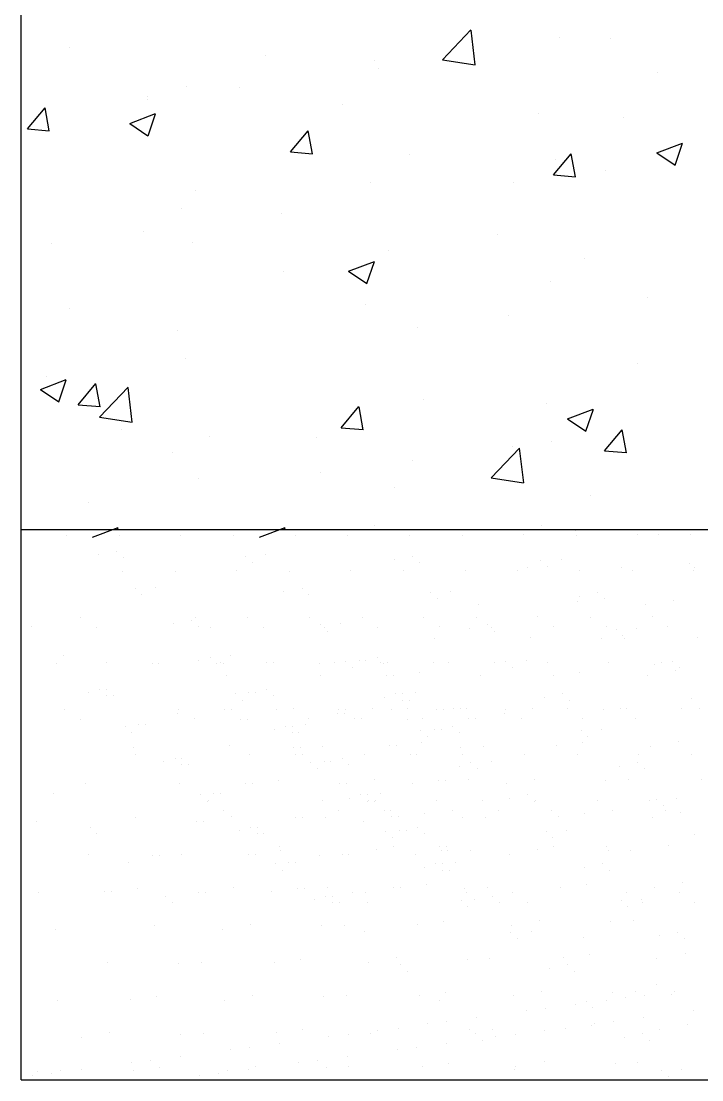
# Model space of a CAD drawing. Header units: metres. Extents: x -1744 to -758, y -4183 to -3914.
# Drawn here: x -1334.32 to -1330.78, y -4006.18 to -4000.68 of the extents above; entities that cross this region are included whole.
import ezdxf

# ---------------------------------------------------------------- set-up
doc = ezdxf.new("R2010")
doc.units = ezdxf.units.M
doc.layers.add('HATCH', color=8, linetype='Continuous', lineweight=25)
doc.layers.add('WALL', color=7, linetype='Continuous')
doc.layers.add('WIN', color=4, linetype='Continuous')

# ---------------------------------------------------------------- blocks, each defined once
blk = doc.blocks.new('com src')
at = {"layer": 'WALL'}
for p, q in [((4.36557e-11, -470.4192439934704), (0, -339.604417278897)), ((3.687458305183099, -392.0732860397547), (3.687458305183099, -392.0732860397547)), ((0.4682025179790799, -398.2569838424679), (1.810002780315699, -396.6578885593918)), ((2.136149788537295, -398.4096177318133), (1.814329677057685, -396.6649742075242)), ((0.468205221608514, -398.25698171556), (2.131826967961387, -398.4025297588669)), ((2.278145942967967, -406.9870030172169), (2.278145942967967, -406.9870030172169)), ((3.648537839428172, -411.8733919127844), (3.648537839428172, -411.8733919127844)), ((1.46630928957893, -418.0399778133723), (3.415131018977263, -417.2918952407781)), ((1.923840666437172, -417.0473269610665), (1.923840666437172, -417.0473269610665)), ((2.855095640654326, -418.9808646931778), (3.419445393039495, -417.298943599686)), ((4.330060326159582, -419.1927037655841), (5.671860588496201, -417.593608482508)), ((5.997991240015835, -419.3453406179323), (5.676171128186978, -417.6006970948073)), ((1.466312996126362, -418.0399789460934), (2.850786269540549, -418.9738179603591)), ((5.949947204688214, -420.1318705098238), (8.117813169388683, -417.8724883121904)), ((8.429640956004732, -420.5223159296438), (8.122137480197125, -417.8790267335716)), ((4.330063022105605, -419.1927016365808), (5.993684768807725, -419.3382496796548)), ((30.50999395387771, -418.8274731763885), (30.50999395387771, -418.8274731763885)), ((39.85735545204079, -419.1087116154303), (39.85735545204079, -419.1087116154303)), ((24.29352128285973, -420.9392802901347), (25.63532154519635, -419.3401850068258)), ((25.96145067458565, -421.091932819203), (25.63963056252396, -419.3472892953797)), ((41.46584931785764, -420.2690551148188), (43.41467104737239, -419.5209725422247)), ((42.85463354924286, -421.209973278681), (43.41898330162802, -419.5280521849563)), ((5.949947120636352, -420.1318682460114), (8.425318625188082, -420.5157750037033)), ((25.79875497952162, -420.8905375276008), (25.79875497952162, -420.8905375276008)), ((41.46585303662869, -420.2690562438147), (42.85032630957721, -421.2028952578475)), ((7.58785619844275, -421.0712891235016), (7.58785619844275, -421.0712891235016)), ((14.27820721258467, -421.6136893294751), (14.27820721258467, -421.6136893294751)), ((22.44570502477291, -421.6990575568997), (22.44570502477291, -421.6990575568997)), ((24.29352397973707, -420.9392781550778), (25.95714572585712, -421.0848261983846)), ((44.25698223967628, -422.6858568140232), (45.59878250201291, -421.0867615309471)), ((45.92491010892262, -422.8385250198116), (45.60308999755943, -421.0938814966866)), ((35.65440525581653, -424.7387516118833), (37.82227122016775, -422.4793694140316)), ((37.30355385156872, -422.3268259910183), (37.30355385156872, -422.3268259910183)), ((38.13409486251476, -425.1292155857591), (37.8265913870564, -422.4859263880571)), ((40.22988826643268, -422.0179188921973), (40.22988826643268, -422.0179188921973)), ((11.50830025460163, -422.8502714652566), (11.50830025460163, -422.8502714652566)), ((44.25698493701929, -422.6858546733783), (45.92060668348858, -422.8314027166852)), ((29.68866428443289, -423.4056973566548), (29.68866428443289, -423.4056973566548)), ((13.45637246653496, -424.809946312569), (13.45637246653496, -424.809946312569)), ((22.72097042204405, -424.3230116560371), (22.72097042204405, -424.3230116560371)), ((35.65440517316165, -424.7387493394561), (38.12977667748054, -425.122656096697)), ((28.31422129298153, -425.4377147466657), (28.31422129298153, -425.4377147466657)), ((43.1720701194281, -426.0654831796346), (43.1720701194281, -426.0654831796346)), ((5.143065508935251, -426.6371867402922), (5.143065508935251, -426.6371867402922)), ((1.45519e-11, -428.6698312121443), (169.7809453114314, -428.6698312121443)), ((5.40852286737936, -429.246045986656), (7.357344596777692, -428.4979634140618)), ((7.306351078805164, -428.6698312121443), (7.361650039572849, -428.5050247460604)), ((18.07998856379709, -429.246045986656), (20.02881029319542, -428.4979634140618)), ((19.97781677440798, -428.6698312121443), (20.03311573529209, -428.5050247460604)), ((25.88874301420583, -428.7063447912005), (25.88874301420583, -428.7063447912005)), ((26.84744520975801, -428.3741268925151), (26.84744520975801, -428.3741268925151)), ((38.56020871004147, -428.706344791215), (38.56020871004147, -428.706344791215)), ((39.51891090594291, -428.3741268925296), (39.51891090594291, -428.3741268925296)), ((42.04044857739063, -428.7564927167186), (42.04044857739063, -428.7564927167186)), ((3.459507943494827, -429.1298627310898), (3.459507943494827, -429.1298627310898)), ((7.463400702821673, -429.1456135418266), (7.463400702821673, -429.1456135418266)), ((12.12708087953797, -429.1141119201201), (12.12708087953797, -429.1141119201201)), ((16.13097363944689, -429.1298627310898), (16.13097363944689, -429.1298627310898)), ((20.79465381581394, -429.0983611093906), (20.79465381581394, -429.0983611093906)), ((24.79854657560645, -429.1141119200984), (24.79854657560645, -429.1141119200984)), ((29.46222675255558, -429.0826102988575), (29.46222675255558, -429.0826102988575)), ((33.46611951211526, -429.0983611093615), (33.46611951211526, -429.0983611093615)), ((38.12979968894797, -429.0668594874368), (38.12979968894797, -429.0668594874368)), ((42.13369244850765, -429.0826102988722), (42.13369244850765, -429.0826102988722)), ((46.79737262534034, -429.0511086767002), (46.79737262534034, -429.0511086767002)), ((48.32733844676113, -429.0481045022534), (48.32733844676113, -429.0481045022534)), ((50.8012653846672, -429.0668594874223), (50.8012653846672, -429.0668594874223)), ((7.241663647364475, -430.3373228018172), (7.241663647364475, -430.3373228018172)), ((5.871578056612633, -430.5834173096808), (5.871578056612633, -430.5834173096808)), ((7.754678578130551, -430.8074143764097), (7.754678578130551, -430.8074143764097)), ((17.00879338373488, -430.679082513554), (17.00879338373488, -430.679082513554)), ((17.52180831473379, -431.149174087448), (17.52180831473379, -431.149174087448)), ((18.5430437525647, -430.5834173096808), (18.5430437525647, -430.5834173096808)), ((28.3101734889351, -430.9251770209303), (28.3101734889351, -430.9251770209303)), ((29.68025907968695, -430.6790825135322), (29.68025907968695, -430.6790825135322)), ((30.19327401115152, -431.1491740874262), (30.19327401115152, -431.1491740874262)), ((39.44738881663942, -431.0208422243522), (39.44738881663942, -431.0208422243522)), ((40.9816391852364, -430.9251770209448), (40.9816391852364, -430.9251770209448)), ((50.74876892160682, -431.2669367324343), (50.74876892160682, -431.2669367324343)), ((7.684839656008989, -431.8216959070414), (7.684839656008989, -431.8216959070414)), ((11.68873241580149, -431.8374467182438), (11.68873241580149, -431.8374467182438)), ((16.35241259240138, -431.8059450965375), (16.35241259240138, -431.8059450965375)), ((20.35630535242672, -431.8216959070414), (20.35630535242672, -431.8216959070414)), ((25.01998552937584, -431.7901942853132), (25.01998552937584, -431.7901942853132)), ((29.02387828893552, -431.8059450965156), (29.02387828893552, -431.8059450965156)), ((33.68755846518616, -431.7744434748091), (33.68755846518616, -431.7744434748091)), ((37.6914512252115, -431.7901942853277), (37.6914512252115, -431.7901942853277)), ((38.45222800156625, -431.509831202442), (38.45222800156625, -431.509831202442)), ((39.96040374752193, -431.4909337991776), (39.96040374752193, -431.4909337991776)), ((42.35513140169496, -431.7586926638542), (42.35513140169496, -431.7586926638542)), ((45.572143947953, -431.5439796468636), (45.572143947953, -431.5439796468636)), ((46.35902416160388, -431.7744434748237), (46.35902416160388, -431.7744434748237)), ((51.02270433820375, -431.7429418526371), (51.02270433820375, -431.7429418526371)), ((51.12369369751831, -431.5098312024274), (51.12369369751831, -431.5098312024274)), ((0.787938916721032, -436.0348326805978), (0.787938916721032, -436.0348326805978)), ((3.209369391566724, -438.2536649105604), (3.209369391566724, -438.2536649105604)), ((2.705349527546786, -438.8194216885604), (2.705349527546786, -438.8194216885604)), ((3.294862147318781, -442.3056868477724), (3.294862147318781, -442.3056868477724)), ((2.464571338045061, -448.7085015196353), (2.464571338045061, -448.7085015196353)), ((1.147311811117106, -450.8086160426029), (1.147311811117106, -450.8086160426029)), ((1.3226408589544, -456.1715334351173), (1.3226408589544, -456.1715334351173)), ((2.603144278415129, -459.0178006377536), (2.603144278415129, -459.0178006377536)), ((2.778473325321101, -464.3807180302683), (2.778473325321101, -464.3807180302683)), ((35.01629512281215, -467.3993425075678), (35.01629512281215, -467.3993425075678)), ((47.68776081876421, -467.3993425075823), (47.68776081876421, -467.3993425075823)), ((15.86753836380376, -468.1315389797091), (15.86753836380376, -468.1315389797091)), ((17.31626679062901, -467.940810264321), (17.31626679062901, -467.940810264321)), ((19.57904261887597, -467.6429101747926), (19.57904261887597, -467.6429101747926)), ((28.53900405975583, -468.1315389796873), (28.53900405975583, -468.1315389796873)), ((29.98773248658108, -467.9408102642992), (29.98773248658108, -467.9408102642992)), ((32.25050831517729, -467.6429101747706), (32.25050831517729, -467.6429101747706)), ((9.824271211793528, -468.9271501936018), (9.824271211793528, -468.9271501936018)), ((12.0870470401278, -468.629250104539), (12.0870470401278, -468.629250104539)), ((22.49573690786201, -468.92715019358), (22.49573690786201, -468.92715019358)), ((24.75851273607986, -468.6292501045172), (24.75851273607986, -468.6292501045172)), ((39.67953133308038, -469.0502529512087), (39.67953133308038, -469.0502529512087)), ((46.79944727946713, -469.0844013963286), (46.79944727946713, -469.0844013963286)), ((1.219825995663995, -469.8024156948085), (1.219825995663995, -469.8024156948085)), ((2.332275632812525, -469.9134901235811), (2.332275632812525, -469.9134901235811)), ((2.9538023731875, -469.7436354237143), (2.9538023731875, -469.7436354237143)), ((4.595051461175898, -469.6155900345183), (4.595051461175898, -469.6155900345183)), ((8.375542784619027, -469.1178789094557), (8.375542784619027, -469.1178789094557)), ((8.505352122985641, -469.7094869795255), (8.505352122985641, -469.7094869795255)), ((10.47118275302637, -469.4727986818178), (10.47118275302637, -469.4727986818178)), ((15.00374132876459, -469.9134901235811), (15.00374132876459, -469.9134901235811)), ((15.62526806890673, -469.7436354237143), (15.62526806890673, -469.7436354237143)), ((17.26651715759362, -469.6155900345183), (17.26651715759362, -469.6155900345183)), ((17.75670887976594, -469.3798699651379), (17.75670887976594, -469.3798699651379)), ((21.04700848103675, -469.1178789094338), (21.04700848103675, -469.1178789094338)), ((23.14264844897843, -469.4727986817961), (23.14264844897843, -469.4727986817961)), ((24.87662482650194, -469.4140184097705), (24.87662482650194, -469.4140184097705)), ((30.42817457583442, -469.3798699651161), (30.42817457583442, -469.3798699651161)), ((32.39400520599156, -469.143181668107), (32.39400520599156, -469.143181668107)), ((37.43772559757053, -469.6181747375304), (37.43772559757053, -469.6181747375304)), ((37.54809052222118, -469.414018409785), (37.54809052222118, -469.414018409785)), ((45.06547090229287, -469.1431816681215), (45.06547090229287, -469.1431816681215)), ((48.57494092539127, -469.7138399411851), (48.57494092539127, -469.7138399411851)), ((50.10919129375543, -469.6181747375304), (50.10919129375543, -469.6181747375304)), ((4.36557e-11, -470.4192439934704), (169.7809453114605, -470.4192439934704)), ((0.8835472059872699, -470.1042188396677), (0.8835472059872699, -470.1042188396677)), ((13.55501290182292, -470.1042188396677), (13.55501290182292, -470.1042188396677)), ((49.08795585615735, -470.1839315153119), (49.08795585615735, -470.1839315153119))]:
    blk.add_line(p, q, dxfattribs=at)
at = {"layer": 'WIN', "linetype": 'Continuous'}
for p, q in [((31.96433877843083, -393.0192841377357), (34.13220474254922, -390.7599019396366)), ((34.4440536928887, -393.4097498694682), (34.13655021673186, -390.7664606729304)), ((40.87268908976693, -391.3124657825028), (40.87268908976693, -391.3124657825028)), ((44.68696783974883, -391.3900969254246), (44.68696783974883, -391.3900969254246)), ((18.54530713116401, -392.7010544738732), (18.54530713116401, -392.7010544738732)), ((26.81408861736418, -393.0942916956046), (26.81408861736418, -393.0942916956046)), ((31.96433869321481, -393.0192818669384), (34.43971019741731, -393.4031886250959)), ((33.40315595749416, -393.3288229068057), (33.40315595749416, -393.3288229068057)), ((27.10906292675645, -393.7042720096433), (27.10906292675645, -393.7042720096433)), ((48.26100478452281, -393.9565913402402), (48.26100478452281, -393.9565913402402)), ((12.52363389232778, -395.0540256337263), (12.52363389232778, -395.0540256337263)), ((16.56783894475666, -395.0920504748355), (16.56783894475666, -395.0920504748355)), ((9.555974573158892, -395.8119432295207), (9.555974573158892, -395.8119432295207)), ((9.600145082367815, -396.0093647744507), (9.600145082367815, -396.0093647744507)), ((24.41382339937263, -396.4397116624531), (24.41382339937263, -396.4397116624531)), ((8.238490769552298, -397.8569187682588), (10.18731249941629, -397.1088361954316)), ((9.627292863820912, -398.7978109864052), (10.19164261643891, -397.1158898924477)), ((39.2716722258192, -397.0674800963534), (39.2716722258192, -397.0674800963534)), ((45.67470395893906, -397.4035529908651), (45.67470395893906, -397.4035529908651)), ((8.238494481804082, -397.8569199070334), (9.622967754752608, -398.7907589206006)), ((20.43166347502847, -400.0035603665747), (21.77346373701585, -398.4044650837095)), ((22.09960922299069, -400.156209931687), (21.7777891116275, -398.4115664085621)), ((20.43166617889074, -400.0035582343116), (22.09528792524361, -400.1491062778296)), ((48.23803079818025, -400.0859960694723), (50.18685252781143, -399.3379134968636)), ((49.62683077252586, -401.0269195716755), (50.19118052456178, -399.3449984779363)), ((29.4429172174132, -400.1897691436824), (29.4429172174132, -400.1897691436824)), ((40.3951244316122, -401.750136890907), (41.73692469394882, -400.1510416078308)), ((40.53424454378546, -400.577881060999), (40.53424454378546, -400.577881060999)), ((42.06306865802615, -401.9028021332268), (41.74124854584807, -400.1581586094034)), ((48.23803452242282, -400.0859972045218), (49.62250779537135, -401.0198362185547)), ((44.3326625629852, -401.4504208699727), (44.3326625629852, -401.4504208699727)), ((26.47564407161553, -402.359706973868), (26.47564407161553, -402.359706973868)), ((37.36496870036353, -402.3677351693403), (37.36496870036353, -402.3677351693403)), ((40.39512713617296, -401.750134753056), (42.0587488824094, -401.8956827963628)), ((13.21113047600374, -402.9759852965362), (13.21113047600374, -402.9759852965362)), ((12.18518934657913, -404.3194409110583), (12.18518934657913, -404.3194409110583)), ((19.78706378748757, -404.6819102531299), (19.78706378748757, -404.6819102531299)), ((9.245839805371359, -406.0696887178347), (9.245839805371359, -406.0696887178347)), ((36.11211132236349, -406.3009596077972), (36.11211132236349, -406.3009596077972)), ((13.00789650205115, -406.8487852266989), (13.00789650205115, -406.8487852266989)), ((27.86574532873056, -407.476553660097), (27.86574532873056, -407.476553660097)), ((24.85217004375591, -409.0629869410548), (26.8009917736199, -408.3149043682279)), ((26.24096320664103, -410.003892132292), (26.80531295879337, -408.3219710385674)), ((42.72359415517712, -408.1043220937645), (42.72359415517712, -408.1043220937645)), ((19.88032458095404, -409.0871757594869), (19.88032458095404, -409.0871757594869)), ((24.85217375938373, -409.0629880749402), (26.23664703233226, -409.9968270894387)), ((40.19579999802227, -409.8432963378654), (40.19579999802227, -409.8432963378654)), ((47.55188740581798, -411.0402806484999), (47.55188740581798, -411.0402806484999)), ((26.13719952561951, -411.625122249803), (26.13719952561951, -411.625122249803)), ((37.01066342358536, -412.4280591131902), (37.01066342358536, -412.4280591131902)), ((11.84674480035028, -413.5848561879246), (11.84674480035028, -413.5848561879246)), ((30.04296956084727, -413.3453734125724), (30.04296956084727, -413.3453734125724)), ((12.46506464843696, -415.6595484963617), (12.46506464843696, -415.6595484963617)), ((46.74178069575282, -416.0412570240368), (46.74178069575282, -416.0412570240368)), ((8.641858684612089, -433.1219118100125), (8.641858684612089, -433.1219118100125)), ((9.154873615843824, -433.5920033843722), (9.154873615843824, -433.5920033843722)), ((10.1761090534419, -433.0262466059066), (10.1761090534419, -433.0262466059066)), ((19.9432387896959, -433.3680063171778), (19.9432387896959, -433.3680063171778)), ((21.31332438079699, -433.1219118099907), (21.31332438079699, -433.1219118099907)), ((21.82633931179589, -433.5920033843503), (21.82633931179589, -433.5920033843503)), ((31.08045411716739, -433.4636715212618), (31.08045411716739, -433.4636715212618)), ((32.61470448599721, -433.3680063171558), (32.61470448599721, -433.3680063171558)), ((42.38183422283328, -433.7097660289073), (42.38183422283328, -433.7097660289073)), ((43.7519198134687, -433.4636715212764), (43.7519198134687, -433.4636715212764)), ((31.5934690481663, -433.9337630953887), (31.5934690481663, -433.9337630953887)), ((34.69839724538906, -434.3902468508822), (34.69839724538906, -434.3902468508822)), ((42.21577762476226, -434.1194101094661), (42.21577762476226, -434.1194101094661)), ((44.26493474458404, -433.9337630954032), (44.26493474458404, -433.9337630954032)), ((47.36986294099188, -434.3902468508969), (47.36986294099188, -434.3902468508969)), ((49.50130375161825, -434.0264813923204), (49.50130375161825, -434.0264813923204)), ((4.533672011704767, -435.3517844756133), (4.533672011704767, -435.3517844756133)), ((13.20124494798074, -435.3360336651094), (13.20124494798074, -435.3360336651094)), ((17.20513770754041, -435.3517844756133), (17.20513770754041, -435.3517844756133)), ((21.86881788425671, -435.3202828538851), (21.86881788425671, -435.3202828538851)), ((25.87271064381639, -435.3360336650877), (25.87271064381639, -435.3360336650877)), ((30.5363908206491, -435.3045320438468), (30.5363908206491, -435.3045320438468)), ((34.54028358079086, -435.3202828538851), (34.54028358079086, -435.3202828538851)), ((39.20396375739075, -435.2887812328917), (39.20396375739075, -435.2887812328917)), ((43.20785651706683, -435.3045320438614), (43.20785651706683, -435.3045320438614)), ((47.87153669378312, -435.273030422155), (47.87153669378312, -435.273030422155)), ((5.707375265206793, -436.0995159142184), (5.707375265206793, -436.0995159142184)), ((11.57630409080593, -435.8108356138691), (11.57630409080593, -435.8108356138691)), ((12.94638968144136, -435.5647411067038), (12.94638968144136, -435.5647411067038)), ((13.45940461255668, -436.0348326805978), (13.45940461255668, -436.0348326805978)), ((14.37494820159918, -436.0837651027832), (14.37494820159918, -436.0837651027832)), ((18.37884096115885, -436.0995159142184), (18.37884096115885, -436.0995159142184)), ((22.7135194180446, -435.9065008179531), (22.7135194180446, -435.9065008179531)), ((23.04252113799157, -436.0680142924901), (23.04252113799157, -436.0680142924901)), ((24.247769786758, -435.8108356138473), (24.247769786758, -435.8108356138473)), ((27.04641389778408, -436.0837651027614), (27.04641389778408, -436.0837651027614)), ((31.71009407438396, -436.0522634812879), (31.71009407438396, -436.0522634812879)), ((34.01489952347765, -436.1525953255841), (34.01489952347765, -436.1525953255841)), ((35.38498511434591, -435.9065008179531), (35.38498511434591, -435.9065008179531)), ((35.71398683394364, -436.0680142924901), (35.71398683394364, -436.0680142924901)), ((40.37766701077635, -436.0365126710312), (40.37766701077635, -436.0365126710312)), ((44.38155977033603, -436.0522634813024), (44.38155977033603, -436.0522634813024)), ((46.68636521954614, -436.1525953255986), (46.68636521954614, -436.1525953255986)), ((49.04523994740157, -436.0207618593631), (49.04523994740157, -436.0207618593631)), ((23.22653434892709, -436.3765923925456), (23.22653434892709, -436.3765923925456)), ((31.34203092208191, -436.9656773125534), (31.34203092208191, -436.9656773125534)), ((35.89800004534482, -436.3765923925456), (35.89800004534482, -436.3765923925456)), ((38.62755704882147, -436.8727485954223), (38.62755704882147, -436.8727485954223)), ((44.01349661803396, -436.9656773125679), (44.01349661803396, -436.9656773125679)), ((45.15211485083272, -436.2482605294717), (45.15211485083272, -436.2482605294717)), ((45.66512978206445, -436.7183521033657), (45.66512978206445, -436.7183521033657)), ((45.74747299520821, -436.9068970398439), (45.74747299520821, -436.9068970398439)), ((51.29902274500636, -436.8727485954077), (51.29902274500636, -436.8727485954077)), ((14.3465847189218, -438.3493301144335), (14.3465847189218, -438.3493301144335)), ((15.88083508798445, -438.2536649105604), (15.88083508798445, -438.2536649105604)), ((27.01805041533953, -438.3493301144117), (27.01805041533953, -438.3493301144117)), ((6.44602979173942, -438.7755982792005), (6.44602979173942, -438.7755982792005)), ((9.932706978186618, -438.7913490899372), (9.932706978186618, -438.7913490899372)), ((10.44992255176476, -438.7913490899372), (10.44992255176476, -438.7913490899372)), ((13.4937147017481, -438.5954246215987), (13.4937147017481, -438.5954246215987)), ((14.85959965003712, -438.8194216885604), (14.85959965003712, -438.8194216885604)), ((15.11360272859747, -438.7598474684636), (15.11360272859747, -438.7598474684636)), ((15.37681522361526, -438.8194216885604), (15.37681522361526, -438.8194216885604)), ((18.600279914579, -438.7755982792005), (18.600279914579, -438.7755982792005)), ((19.11749548804073, -438.7755982792005), (19.11749548804073, -438.7755982792005)), ((22.60417267437151, -438.7913490899154), (22.60417267437151, -438.7913490899154)), ((23.78117566522269, -438.7440966570066), (23.78117566522269, -438.7440966570066)), ((24.63093002898677, -438.6910898263813), (24.63093002898677, -438.6910898263813)), ((25.1439449602185, -439.1611813998097), (25.1439449602185, -439.1611813998097)), ((25.64796482435486, -438.5954246215769), (25.64796482435486, -438.5954246215769)), ((26.16518039781658, -438.5954246215769), (26.16518039781658, -438.5954246215769)), ((27.2678528509714, -438.7598474684419), (27.2678528509714, -438.7598474684419)), ((27.53106534645485, -438.8194216885385), (27.53106534645485, -438.8194216885385)), ((27.78506842443312, -438.7598474684419), (27.78506842443312, -438.7598474684419)), ((31.27174561064749, -438.7755982791786), (31.27174561064749, -438.7755982791786)), ((32.44874860114942, -438.7283458469682), (32.44874860114942, -438.7283458469682)), ((35.93542578736378, -438.7440966570066), (35.93542578736378, -438.7440966570066)), ((36.78518015159352, -438.6910898263813), (36.78518015159352, -438.6910898263813)), ((37.29819508247601, -439.1611813998097), (37.29819508247601, -439.1611813998097)), ((38.31943052030693, -438.5954246215915), (38.31943052030693, -438.5954246215915)), ((39.93931854738911, -438.7598474684564), (39.93931854738911, -438.7598474684564)), ((44.60299872375617, -438.7283458469828), (44.60299872375617, -438.7283458469828)), ((48.08656025702657, -438.9371843335611), (48.08656025702657, -438.9371843335611)), ((48.60689148343226, -438.7440966570211), (48.60689148343226, -438.7440966570211)), ((49.45664584789483, -438.6910898263959), (49.45664584789483, -438.6910898263959)), ((49.67663279922271, -439.3893987853007), (49.67663279922271, -439.3893987853007)), ((49.96966077877733, -439.1611813998097), (49.96966077877733, -439.1611813998097)), ((15.59956022341794, -439.7190157989971), (15.59956022341794, -439.7190157989971)), ((22.71947617003752, -439.7531642438626), (22.71947617003752, -439.7531642438626)), ((27.75381034579186, -439.7190157989752), (27.75381034579186, -439.7190157989752)), ((28.27102591937001, -439.7190157989752), (28.27102591937001, -439.7190157989752)), ((30.23685654941073, -439.4823275019661), (30.23685654941073, -439.4823275019661)), ((34.87372629241145, -439.7531642438626), (34.87372629241145, -439.7531642438626)), ((40.42527604220959, -439.7190157989898), (40.42527604220959, -439.7190157989898)), ((42.39110667201749, -439.4823275019806), (42.39110667201749, -439.4823275019806)), ((47.54519198882917, -439.7531642438771), (47.54519198882917, -439.7531642438771)), ((5.979650019566178, -440.7921594108921), (5.979650019566178, -440.7921594108921)), ((6.496865593493567, -440.7921594108921), (6.496865593493567, -440.7921594108921)), ((18.6511157159839, -440.7921594108921), (18.6511157159839, -440.7921594108921)), ((5.126780002508894, -441.0382539182901), (5.126780002508894, -441.0382539182901)), ((6.492664950797916, -441.2622509852517), (6.492664950797916, -441.2622509852517)), ((7.009880524608888, -441.2622509852517), (7.009880524608888, -441.2622509852517)), ((16.26399532974756, -441.1339191221631), (16.26399532974756, -441.1339191221631)), ((16.77701026097929, -441.6040106965229), (16.77701026097929, -441.6040106965229)), ((17.28103012523206, -441.0382539182901), (17.28103012523206, -441.0382539182901)), ((17.79824569846096, -441.0382539182901), (17.79824569846096, -441.0382539182901)), ((19.16413064674998, -441.2622509852517), (19.16413064674998, -441.2622509852517)), ((27.56537543529703, -441.3800136297722), (27.56537543529703, -441.3800136297722)), ((28.41824545235431, -441.1339191221413), (28.41824545235431, -441.1339191221413)), ((28.93126038346963, -441.604010696501), (28.93126038346963, -441.604010696501)), ((28.93546102593246, -441.1339191221413), (28.93546102593246, -441.1339191221413)), ((29.44847595669853, -441.604010696501), (29.44847595669853, -441.604010696501)), ((29.9524958209513, -441.0382539182683), (29.9524958209513, -441.0382539182683)), ((39.7196255580202, -441.3800136297868), (39.7196255580202, -441.3800136297868)), ((41.08971114865562, -441.1339191221558), (41.08971114865562, -441.1339191221558)), ((41.60272607953811, -441.6040106965157), (41.60272607953811, -441.6040106965157)), ((50.85684088514245, -441.4756788334125), (50.85684088514245, -441.4756788334125)), ((11.84572946700791, -442.5994314469862), (11.84572946700791, -442.5994314469862)), ((11.96243508382758, -442.2899360370356), (11.96243508382758, -442.2899360370356)), ((15.4491122696927, -442.3056868477724), (15.4491122696927, -442.3056868477724)), ((15.96632784373651, -442.3056868477724), (15.96632784373651, -442.3056868477724)), ((19.36310984673037, -442.3285947050898), (19.36310984673037, -442.3285947050898)), ((20.63000801975432, -442.2741852265317), (20.63000801975432, -442.2741852265317)), ((23.99997958961467, -442.5994314469643), (23.99997958961467, -442.5994314469643)), ((24.1166852060851, -442.2899360370138), (24.1166852060851, -442.2899360370138)), ((24.51719516319281, -442.5994314469643), (24.51719516319281, -442.5994314469643)), ((24.6339007801289, -442.2899360370138), (24.6339007801289, -442.2899360370138)), ((26.64863597381919, -442.235665988388), (26.64863597381919, -442.235665988388)), ((28.12057796599402, -442.3056868477506), (28.12057796599402, -442.3056868477506)), ((29.29758095672878, -442.2584344153074), (29.29758095672878, -442.2584344153074)), ((31.51735996898788, -442.3285947050682), (31.51735996898788, -442.3285947050682)), ((32.03457554279885, -442.3285947050682), (32.03457554279885, -442.3285947050682)), ((32.78425814236107, -442.2741852265098), (32.78425814236107, -442.2741852265098)), ((33.30147371663769, -442.2741852265098), (33.30147371663769, -442.2741852265098)), ((33.76855192020594, -442.2698144325768), (33.76855192020594, -442.2698144325768)), ((36.67144528579957, -442.5994314469643), (36.67144528579957, -442.5994314469643)), ((36.78815090250282, -442.2899360370138), (36.78815090250282, -442.2899360370138)), ((38.80288609607669, -442.2356659884026), (38.80288609607669, -442.2356659884026)), ((41.45183107898628, -442.258434415322), (41.45183107898628, -442.258434415322)), ((44.18882566528918, -442.3285947050827), (44.18882566528918, -442.3285947050827)), ((45.4557238388952, -442.2741852265244), (45.4557238388952, -442.2741852265244)), ((45.92280204257986, -442.2698144325913), (45.92280204257986, -442.2698144325913)), ((50.11940401584435, -442.2426836043379), (50.11940401584435, -442.2426836043379)), ((51.47435179237799, -442.235665988388), (51.47435179237799, -442.235665988388)), ((4.468565400937222, -443.0534182863775), (4.468565400937222, -443.0534182863775)), ((13.13613833732961, -443.0376674749423), (13.13613833732961, -443.0376674749423)), ((16.62281552377681, -443.0534182863775), (16.62281552377681, -443.0534182863775)), ((17.1400310970057, -443.0534182863775), (17.1400310970057, -443.0534182863775)), ((21.803711273722, -443.0219166641837), (21.803711273722, -443.0219166641837)), ((25.29038845970354, -443.0376674749203), (25.29038845970354, -443.0376674749203)), ((25.80760403351452, -443.0376674749203), (25.80760403351452, -443.0376674749203)), ((29.29428121972888, -443.0534182863557), (29.29428121972888, -443.0534182863557)), ((30.47128421023081, -443.006165853214), (30.47128421023081, -443.006165853214)), ((33.95796139644517, -443.0219166641837), (33.95796139644517, -443.0219166641837)), ((34.47517697013974, -443.0219166641837), (34.47517697013974, -443.0219166641837)), ((37.96185415600485, -443.037667474935), (37.96185415600485, -443.037667474935)), ((42.62553433283756, -443.0061658532285), (42.62553433283756, -443.0061658532285)), ((46.62942709239722, -443.0219166641982), (46.62942709239722, -443.0219166641982)), ((7.897060630974011, -443.5767484193202), (7.897060630974011, -443.5767484193202)), ((8.410075562089332, -444.046839993447), (8.410075562089332, -444.046839993447)), ((8.914095425992853, -443.4810832147486), (8.914095425992853, -443.4810832147486)), ((9.431310999454581, -443.4810832147486), (9.431310999454581, -443.4810832147486)), ((19.1984407359414, -443.8228429267183), (19.1984407359414, -443.8228429267183)), ((20.05131075346435, -443.5767484193202), (20.05131075346435, -443.5767484193202)), ((20.56432568434684, -444.046839993447), (20.56432568434684, -444.046839993447)), ((20.56852632657683, -443.5767484193202), (20.56852632657683, -443.5767484193202)), ((21.0815412580414, -444.0468399934252), (21.0815412580414, -444.0468399934252)), ((21.58556112241058, -443.4810832147268), (21.58556112241058, -443.4810832147268)), ((30.3356560634129, -443.9185081310351), (30.3356560634129, -443.9185081310351)), ((31.35269085878099, -443.8228429266964), (31.35269085878099, -443.8228429266964)), ((31.86990643235913, -443.8228429266964), (31.86990643235913, -443.8228429266964)), ((32.72277644941642, -443.5767484192983), (32.72277644941642, -443.5767484192983)), ((33.23579138064815, -444.0468399934252), (33.23579138064815, -444.0468399934252)), ((42.48990618613607, -443.9185081310496), (42.48990618613607, -443.9185081310496)), ((44.02415655473305, -443.822842926711), (44.02415655473305, -443.822842926711)), ((30.41218559678237, -444.8452448944808), (30.41218559678237, -444.8452448944808)), ((30.84867099441181, -444.3885997046963), (30.84867099441181, -444.3885997046963)), ((42.56643571938911, -444.8452448944954), (42.56643571938911, -444.8452448944954)), ((43.00292111701857, -444.3885997047108), (43.00292111701857, -444.3885997047108)), ((49.85196184612868, -444.752316177568), (49.85196184612868, -444.752316177568)), ((8.489363143467926, -445.1748619079589), (8.489363143467926, -445.1748619079589)), ((8.69389711380063, -445.7452514618635), (8.69389711380063, -445.7452514618635)), ((15.77488927078957, -445.0819331919774), (15.77488927078957, -445.0819331919774)), ((17.36147005030943, -445.7295006515924), (17.36147005030943, -445.7295006515924)), ((20.64361326642393, -445.1748619079589), (20.64361326642393, -445.1748619079589)), ((20.84814723640739, -445.7452514618706), (20.84814723640739, -445.7452514618706)), ((21.16082883953641, -445.1748619079372), (21.16082883953641, -445.1748619079372)), ((21.3653628097527, -445.7452514618416), (21.3653628097527, -445.7452514618416)), ((22.89480521705991, -445.1160816356787), (22.89480521705991, -445.1160816356787)), ((26.02904298658541, -445.7137498406009), (26.02904298658541, -445.7137498406009)), ((27.9291393931635, -445.0819331919555), (27.9291393931635, -445.0819331919555)), ((28.44635496709088, -445.0819331919555), (28.44635496709088, -445.0819331919555)), ((29.51572017303261, -445.7295006515705), (29.51572017303261, -445.7295006515705)), ((30.03293574614509, -445.7295006515705), (30.03293574614509, -445.7295006515705)), ((33.31507896225958, -445.1748619079372), (33.31507896225958, -445.1748619079372)), ((33.51961293247587, -445.7452514618416), (33.51961293247587, -445.7452514618416)), ((35.04905533955025, -445.1160816356787), (35.04905533955025, -445.1160816356787)), ((38.183293109425, -445.7137498406154), (38.183293109425, -445.7137498406154)), ((40.60060508934839, -445.0819331919702), (40.60060508934839, -445.0819331919702)), ((42.18718586898467, -445.7295006515852), (42.18718586898467, -445.7295006515852)), ((46.85086604535172, -445.6979990296459), (46.85086604535172, -445.6979990296459)), ((47.72052103596798, -445.1160816356932), (47.72052103596798, -445.1160816356932)), ((50.85475880537707, -445.7137498406009), (50.85475880537707, -445.7137498406009)), ((10.83150603670219, -446.2656722229439), (10.83150603670219, -446.2656722229439)), ((11.68437605422514, -446.0195777157787), (11.68437605422514, -446.0195777157787)), ((12.19739098522405, -446.4896692894399), (12.19739098522405, -446.4896692894399)), ((12.20159162757045, -446.0195777157787), (12.20159162757045, -446.0195777157787)), ((12.71460655880219, -446.4896692894399), (12.71460655880219, -446.4896692894399)), ((21.96872136440652, -446.3613374267952), (21.96872136440652, -446.3613374267952)), ((22.98575615954178, -446.2656722229221), (22.98575615954178, -446.2656722229221)), ((23.50297173311992, -446.2656722229221), (23.50297173311992, -446.2656722229221)), ((24.35584175017721, -446.0195777157569), (24.35584175017721, -446.0195777157569)), ((24.86885668164177, -446.489669289418), (24.86885668164177, -446.489669289418)), ((33.27010146972316, -446.6074319337276), (33.27010146972316, -446.6074319337276)), ((34.12297148701327, -446.3613374267952), (34.12297148701327, -446.3613374267952)), ((35.65722185537743, -446.2656722229221), (35.65722185537743, -446.2656722229221)), ((45.42435159209708, -446.6074319337422), (45.42435159209708, -446.6074319337422)), ((46.79443718319816, -446.3613374268097), (46.79443718319816, -446.3613374268097)), ((22.4817362951726, -446.8314290013877), (22.4817362951726, -446.8314290013877)), ((34.6359864181286, -446.8314290013877), (34.6359864181286, -446.8314290013877)), ((47.30745211396425, -446.8314290014022), (47.30745211396425, -446.8314290014022)), ((4.901142567992792, -447.9282003943808), (4.901142567992792, -447.9282003943808)), ((12.02105851437955, -447.9623488395009), (12.02105851437955, -447.9623488395009)), ((17.05539269036671, -447.9282003943808), (17.05539269036671, -447.9282003943808)), ((17.57260826394485, -447.9282003943808), (17.57260826394485, -447.9282003943808)), ((19.53843889375275, -447.6915120971389), (19.53843889375275, -447.6915120971389)), ((24.17530863675347, -447.9623488394791), (24.17530863675347, -447.9623488394791)), ((24.69252421033161, -447.9623488394791), (24.69252421033161, -447.9623488394791)), ((26.82396502095798, -447.5985833813683), (26.82396502095798, -447.5985833813683)), ((29.72685838655161, -447.9282003943589), (29.72685838655161, -447.9282003943589)), ((31.69268901659234, -447.691512097117), (31.69268901659234, -447.691512097117)), ((32.20990459017048, -447.691512097117), (32.20990459017048, -447.691512097117)), ((33.94388096757757, -447.6327318262556), (33.94388096757757, -447.6327318262556)), ((36.8467743331712, -447.9623488394791), (36.8467743331712, -447.9623488394791)), ((38.97821514344832, -447.5985833813829), (38.97821514344832, -447.5985833813829)), ((44.3641547125444, -447.6915120971316), (44.3641547125444, -447.6915120971316)), ((46.09813108971866, -447.6327318262701), (46.09813108971866, -447.6327318262701)), ((51.64968083974964, -447.5985833813683), (51.64968083974964, -447.5985833813683)), ((13.60178666516731, -448.8041667237412), (13.60178666516731, -448.8041667237412)), ((14.61882146018615, -448.7085015196353), (14.61882146018615, -448.7085015196353)), ((15.13603703376429, -448.7085015196353), (15.13603703376429, -448.7085015196353)), ((25.75603678754124, -448.8041667237194), (25.75603678754124, -448.8041667237194)), ((26.27325236111938, -448.8041667237194), (26.27325236111938, -448.8041667237194)), ((27.29028715613822, -448.7085015196135), (27.29028715613822, -448.7085015196135)), ((38.42750248360971, -448.8041667237339), (38.42750248360971, -448.8041667237339)), ((14.11480159663188, -449.2742582981009), (14.11480159663188, -449.2742582981009)), ((14.21030240577238, -449.2595892206299), (14.21030240577238, -449.2595892206299)), ((22.87787534204836, -449.2438384096385), (22.87787534204836, -449.2438384096385)), ((24.90316677036754, -449.0502612308846), (24.90316677036754, -449.0502612308846)), ((26.26905171877297, -449.274258298079), (26.26905171877297, -449.274258298079)), ((26.36455252802989, -449.2595892206082), (26.36455252802989, -449.2595892206082)), ((26.78626729235111, -449.274258298079), (26.78626729235111, -449.274258298079)), ((26.88176810172445, -449.2595892206082), (26.88176810172445, -449.2595892206082)), ((31.54544827844075, -449.2280875991346), (31.54544827844075, -449.2280875991346)), ((35.03212546442229, -449.2438384096385), (35.03212546442229, -449.2438384096385)), ((37.05741689297429, -449.0502612308846), (37.05741689297429, -449.0502612308846)), ((38.94051741472504, -449.2742582980936), (38.94051741472504, -449.2742582980936)), ((39.03601822456403, -449.2595892206227), (39.03601822456403, -449.2595892206227)), ((43.6996984011639, -449.2280875991491), (43.6996984011639, -449.2280875991491)), ((47.70359116084001, -449.2438384096531), (47.70359116084001, -449.2438384096531)), ((48.19463222032936, -449.1459264343067), (48.19463222032936, -449.1459264343067)), ((48.7076471515611, -449.6160180084334), (48.7076471515611, -449.6160180084334)), ((49.728882589392, -449.0502612308846), (49.728882589392, -449.0502612308846)), ((8.664692190955975, -450.5377793004736), (8.664692190955975, -450.5377793004736)), ((15.38400565939082, -450.0073206580709), (15.38400565939082, -450.0073206580709)), ((15.9502183181612, -450.4448505840264), (15.9502183181612, -450.4448505840264)), ((20.81894231344632, -450.5377793004809), (20.81894231344632, -450.5377793004809)), ((21.33615788725728, -450.5377793004518), (21.33615788725728, -450.5377793004518)), ((23.07013426454796, -450.4789990281933), (23.07013426454796, -450.4789990281933)), ((24.0515785956668, -449.991569847778), (24.0515785956668, -449.991569847778)), ((27.53825578176475, -450.0073206580491), (27.53825578176475, -450.0073206580491)), ((28.05547135534289, -450.0073206580491), (28.05547135534289, -450.0073206580491)), ((28.10446844065154, -450.4448505840046), (28.10446844065154, -450.4448505840046)), ((28.6216840143461, -450.4448505840046), (28.6216840143461, -450.4448505840046)), ((30.58751464438683, -450.2081622869954), (30.58751464438683, -450.2081622869954)), ((32.71915153205919, -449.9758190363427), (32.71915153205919, -449.9758190363427)), ((33.49040800974762, -450.5377793004518), (33.49040800974762, -450.5377793004518)), ((35.22438438738754, -450.4789990281933), (35.22438438738754, -450.4789990281933)), ((36.20582871815714, -449.991569847778), (36.20582871815714, -449.991569847778)), ((40.20972147794964, -450.0073206580636), (40.20972147794964, -450.0073206580636)), ((40.77593413660361, -450.4448505840191), (40.77593413660361, -450.4448505840191)), ((42.74176476664433, -450.2081622870099), (42.74176476664433, -450.2081622870099)), ((44.87340165466593, -449.9758190363572), (44.87340165466593, -449.9758190363572)), ((47.89585008310679, -450.4789990282079), (47.89585008310679, -450.4789990282079)), ((48.87729441445845, -449.9915698477925), (48.87729441445845, -449.9915698477925)), ((50.02729089350032, -450.1152335710138), (50.02729089350032, -450.1152335710138)), ((5.2348519659281, -451.246996019734), (5.2348519659281, -451.246996019734)), ((13.30156193395669, -450.8086160426029), (13.30156193395669, -450.8086160426029)), ((13.81877750741842, -450.8086160426029), (13.81877750741842, -450.8086160426029)), ((17.38910208841844, -451.246996019734), (17.38910208841844, -451.246996019734)), ((17.90631766176375, -451.246996019734), (17.90631766176375, -451.246996019734)), ((25.97302763002517, -450.808616042581), (25.97302763002517, -450.808616042581)), ((30.06056778471975, -451.2469960197122), (30.06056778471975, -451.2469960197122)), ((5.747866897043423, -451.7170875940937), (5.747866897043423, -451.7170875940937)), ((16.53623207112832, -451.4930905278306), (16.53623207112832, -451.4930905278306)), ((17.90211701941735, -451.7170875940937), (17.90211701941735, -451.7170875940937)), ((18.4193325931119, -451.7170875940937), (18.4193325931119, -451.7170875940937)), ((27.67344739859982, -451.5887557316818), (27.67344739859982, -451.5887557316818)), ((28.18646232971514, -452.0588473055759), (28.18646232971514, -452.0588473055759)), ((28.69048219396791, -451.4930905278088), (28.69048219396791, -451.4930905278088)), ((29.20769776731322, -451.4930905278088), (29.20769776731322, -451.4930905278088)), ((30.57358271583507, -451.7170875940719), (30.57358271583507, -451.7170875940719)), ((39.82769752155582, -451.5887557316964), (39.82769752155582, -451.5887557316964)), ((40.34071245208906, -452.0588473055903), (40.34071245208906, -452.0588473055903)), ((41.36194789003639, -451.4930905278233), (41.36194789003639, -451.4930905278233)), ((51.12907762675604, -451.8348502390799), (51.12907762675604, -451.8348502390799)), ((19.6093373720214, -452.6991538340225), (19.6093373720214, -452.6991538340225)), ((26.99929406809679, -452.961500773883), (26.99929406809679, -452.961500773883)), ((28.27691030841379, -452.6834030237296), (28.27691030841379, -452.6834030237296)), ((31.76358749439533, -452.6991538340007), (31.76358749439533, -452.6991538340007)), ((32.2808030682063, -452.6991538340007), (32.2808030682063, -452.6991538340007)), ((34.11921001471637, -452.9956492180717), (34.11921001471637, -452.9956492180717)), ((39.15354419081996, -452.9615007738975), (39.15354419081996, -452.9615007738975)), ((40.43116043102054, -452.6834030237441), (40.43116043102054, -452.6834030237441)), ((44.43505319081304, -452.6991538340154), (44.43505319081304, -452.6991538340154)), ((46.27346013732313, -452.9956492180863), (46.27346013732313, -452.9956492180863)), ((49.09873336752936, -452.6676522125417), (49.09873336752936, -452.6676522125417)), ((5.076471615015179, -453.2911177871283), (5.076471615015179, -453.2911177871283)), ((9.945195610765946, -453.3840465035755), (9.945195610765946, -453.3840465035755)), ((10.46241118387843, -453.3840465035755), (10.46241118387843, -453.3840465035755)), ((12.19638756163476, -453.3252662320156), (12.19638756163476, -453.3252662320156)), ((17.23072173750552, -453.2911177871283), (17.23072173750552, -453.2911177871283)), ((17.7479373114329, -453.2911177871283), (17.7479373114329, -453.2911177871283)), ((19.71376794112439, -453.0544294896535), (19.71376794112439, -453.0544294896535)), ((22.61666130671802, -453.3840465035536), (22.61666130671802, -453.3840465035536)), ((24.35063768424152, -453.3252662319937), (24.35063768424152, -453.3252662319937)), ((24.86785325781966, -453.3252662319937), (24.86785325781966, -453.3252662319937)), ((29.90218743392325, -453.2911177871064), (29.90218743392325, -453.2911177871064)), ((31.86801806396398, -453.0544294896317), (31.86801806396398, -453.0544294896317)), ((32.3852336374257, -453.0544294896317), (32.3852336374257, -453.0544294896317)), ((37.02210338031, -453.3252662319937), (37.02210338031, -453.3252662319937)), ((44.53948376003245, -453.0544294896462), (44.53948376003245, -453.0544294896462)), ((8.169297372354777, -453.935919824522), (8.169297372354777, -453.935919824522)), ((19.30651269959344, -454.0315850279293), (19.30651269959344, -454.0315850279293)), ((19.81952763082517, -454.5016766018234), (19.81952763082517, -454.5016766018234)), ((20.3235474947287, -453.935919824522), (20.3235474947287, -453.935919824522)), ((20.84076306819043, -453.9359198245292), (20.84076306819043, -453.9359198245292)), ((30.6078928050265, -454.2776795353057), (30.6078928050265, -454.2776795353057)), ((31.46076282173453, -454.0315850279076), (31.46076282173453, -454.0315850279076)), ((31.9737777531991, -454.5016766018015), (31.9737777531991, -454.5016766018015)), ((31.97797839577834, -454.0315850279076), (31.97797839577834, -454.0315850279076)), ((32.49099332677725, -454.5016766018015), (32.49099332677725, -454.5016766018015)), ((32.99501319079718, -453.9359198245001), (32.99501319079718, -453.9359198245001)), ((42.76214292751683, -454.2776795353201), (42.76214292751683, -454.2776795353201)), ((44.13222851803584, -454.031585027922), (44.13222851803584, -454.031585027922)), ((44.64524344938399, -454.5016766018161), (44.64524344938399, -454.5016766018161)), ((6.356975034592322, -456.1373849899974), (6.356975034592322, -456.1373849899974)), ((6.874190608170466, -456.1373849899974), (6.874190608170466, -456.1373849899974)), ((8.840021238444024, -455.9006966927553), (8.840021238444024, -455.9006966927553)), ((13.47689098156115, -456.1715334351173), (13.47689098156115, -456.1715334351173)), ((13.99410655467363, -456.1715334351173), (13.99410655467363, -456.1715334351173)), ((16.12554736564925, -455.8077679765411), (16.12554736564925, -455.8077679765411)), ((19.02844073101005, -456.1373849899974), (19.02844073101005, -456.1373849899974)), ((20.99427136093436, -455.9006966927626), (20.99427136093436, -455.9006966927626)), ((21.51148693474532, -455.9006966927336), (21.51148693474532, -455.9006966927336)), ((23.24546331203601, -455.8419164211736), (23.24546331203601, -455.8419164211736)), ((25.12574266387674, -456.2134915927672), (25.12574266387674, -456.2134915927672)), ((26.14835667751322, -456.1715334350956), (26.14835667751322, -456.1715334350956)), ((28.27979748802318, -455.8077679765192), (28.27979748802318, -455.8077679765192)), ((28.79701306160132, -455.8077679765192), (28.79701306160132, -455.8077679765192)), ((30.76284369164205, -455.571079679743), (30.76284369164205, -455.571079679743)), ((33.66573705700285, -455.9006966927336), (33.66573705700285, -455.9006966927336)), ((33.79331560038554, -456.1977407817976), (33.79331560038554, -456.1977407817976)), ((35.39971343452635, -455.8419164211736), (35.39971343452635, -455.8419164211736)), ((37.27999278671632, -456.2134915927672), (37.27999278671632, -456.2134915927672)), ((40.95126318420807, -455.8077679765338), (40.95126318420807, -455.8077679765338)), ((42.91709381424879, -455.5710796797575), (42.91709381424879, -455.5710796797575)), ((45.9475657231087, -456.1977407818122), (45.9475657231087, -456.1977407818122)), ((48.07117913082766, -455.8419164211882), (48.07117913082766, -455.8419164211882)), ((49.95145848301763, -456.2134915927672), (49.95145848301763, -456.2134915927672)), ((50.20261994098837, -455.4781509635286), (50.20261994098837, -455.4781509635286)), ((10.93957800035423, -456.4744143250863), (10.93957800035423, -456.4744143250863)), ((11.45259293158597, -456.9445058992132), (11.45259293158597, -456.9445058992132)), ((22.24095810567087, -456.720508831997), (22.24095810567087, -456.720508831997)), ((23.09382812319382, -456.4744143250646), (23.09382812319382, -456.4744143250646)), ((23.60684305395989, -456.9445058991914), (23.60684305395989, -456.9445058991914)), ((23.61104369607347, -456.4744143250646), (23.61104369607347, -456.4744143250646)), ((24.12405862753804, -456.9445058991914), (24.12405862753804, -456.9445058991914)), ((26.29944591784442, -456.961223030441), (26.29944591784442, -456.961223030441)), ((33.37817343302595, -456.8161740354043), (33.37817343302595, -456.8161740354043)), ((34.39520822851046, -456.720508831997), (34.39520822851046, -456.720508831997)), ((35.76529381879664, -456.4744143250646), (35.76529381879664, -456.4744143250646)), ((36.27830874967913, -456.9445058991914), (36.27830874967913, -456.9445058991914)), ((38.45369604033476, -456.9612230304556), (38.45369604033476, -456.9612230304556)), ((45.53242355586553, -456.8161740354188), (45.53242355586553, -456.8161740354188)), ((47.06667392457894, -456.7205088320115), (47.06667392457894, -456.7205088320115)), ((47.12126897661073, -456.9454722197187), (47.12126897661073, -456.9454722197187)), ((51.12516173675249, -456.961223030441), (51.12516173675249, -456.961223030441)), ((33.89118836390844, -457.2862656102297), (33.89118836390844, -457.2862656102297)), ((46.04543848663161, -457.2862656102443), (46.04543848663161, -457.2862656102443)), ((17.40605078534281, -458.6540351796428), (17.40605078534281, -458.6540351796428)), ((30.07751648117846, -458.6540351796211), (30.07751648117846, -458.6540351796211)), ((32.04334711098636, -458.417346882612), (32.04334711098636, -458.417346882612)), ((39.3288732381916, -458.3244181661793), (39.3288732381916, -458.3244181661793)), ((44.71481280740408, -458.4173468826265), (44.71481280740408, -458.4173468826265)), ((46.44878918469475, -458.3585666106009), (46.44878918469475, -458.3585666106009)), ((10.12052465802117, -458.7469638965558), (10.12052465802117, -458.7469638965558)), ((15.27460997436719, -459.0178006377536), (15.27460997436719, -459.0178006377536)), ((22.79199035397323, -458.7469638965339), (22.79199035397323, -458.7469638965339)), ((24.52596673172957, -458.6881836245083), (24.52596673172957, -458.6881836245083)), ((26.02827352927125, -459.163338129154), (26.02827352927125, -459.163338129154)), ((37.16548885616067, -459.2590033325613), (37.16548885616067, -459.2590033325613)), ((37.19743242756522, -458.6881836245083), (37.19743242756522, -458.6881836245083)), ((38.69973922533973, -459.1633381291685), (38.69973922533973, -459.1633381291685)), ((49.83695455257839, -459.2590033325613), (49.83695455257839, -459.2590033325613)), ((37.67850378750882, -459.7290949067028), (37.67850378750882, -459.7290949067028)), ((42.67902775296533, -459.6530562068728), (42.67902775296533, -459.6530562068728)), ((48.46686896159373, -459.5050978404397), (48.46686896159373, -459.5050978404397)), ((50.34996948392654, -459.7290949066881), (50.34996948392654, -459.7290949066881)), ((43.09242286162043, -460.9339970722722), (43.09242286162043, -460.9339970722722)), ((50.37794898847642, -460.8410683555775), (50.37794898847642, -460.8410683555775)), ((6.532304082080373, -461.500302382512), (6.532304082080373, -461.500302382512)), ((11.91824365117645, -461.5932310996576), (11.91824365117645, -461.5932310996576)), ((13.65222002881637, -461.534450827632), (13.65222002881637, -461.534450827632)), ((19.20376977803243, -461.500302382512), (19.20376977803243, -461.500302382512)), ((21.16960040818958, -461.2636140861796), (21.16960040818958, -461.2636140861796)), ((26.32368572453561, -461.5344508276102), (26.32368572453561, -461.5344508276102)), ((28.45512653539481, -461.1706853694995), (28.45512653539481, -461.1706853694995)), ((28.79855415738712, -461.7018326290199), (28.79855415738712, -461.7018326290199)), ((33.84106610437448, -461.2636140861796), (33.84106610437448, -461.2636140861796)), ((35.57504248178157, -461.204833814154), (35.57504248178157, -461.204833814154)), ((41.12659223157971, -461.1706853695142), (41.12659223157971, -461.1706853695142)), ((41.47001985298993, -461.7018326290344), (41.47001985298993, -461.7018326290344)), ((48.24650817796646, -461.2048338141685), (48.24650817796646, -461.2048338141685)), ((29.31156908815319, -462.1719242029139), (29.31156908815319, -462.1719242029139)), ((40.09993426247092, -461.9479271366653), (40.09993426247092, -461.9479271366653)), ((41.98303478457091, -462.1719242029285), (41.98303478457091, -462.1719242029285)), ((48.19543304470426, -463.1673939649409), (48.19543304470426, -463.1673939649409)), ((10.29585370562563, -464.1098812895361), (10.29585370562563, -464.1098812895361)), ((17.5813798323652, -464.0169525721575), (17.5813798323652, -464.0169525721575)), ((22.96731940146128, -464.1098812895143), (22.96731940146128, -464.1098812895143)), ((24.70129577875196, -464.0511010167901), (24.70129577875196, -464.0511010167901)), ((30.25284552866651, -464.0169525721358), (30.25284552866651, -464.0169525721358)), ((32.21867615859082, -463.7802642751267), (32.21867615859082, -463.7802642751267)), ((37.37276147470402, -464.0511010167901), (37.37276147470402, -464.0511010167901)), ((39.50420228579606, -463.6873355593925), (39.50420228579606, -463.6873355593925)), ((44.8901418546593, -463.7802642751412), (44.8901418546593, -463.7802642751412)), ((45.83552067937853, -464.1861792607158), (45.83552067937853, -464.1861792607158)), ((46.62411823206639, -463.7214840028828), (46.62411823206639, -463.7214840028828)), ((47.28424910608737, -463.9954505443966), (47.28424910608737, -463.9954505443966)), ((49.36913629878836, -463.9151254026146), (49.36913629878836, -463.9151254026146)), ((49.54702493468357, -463.6975504553338), (49.54702493468357, -463.6975504553338)), ((8.330023075352072, -464.3465695865452), (8.330023075352072, -464.3465695865452)), ((15.44993902173883, -464.3807180302683), (15.44993902173883, -464.3807180302683)), ((31.7329995631153, -464.3907564326437), (31.7329995631153, -464.3907564326437)), ((39.79225352722279, -464.9817904743758), (39.79225352722279, -464.9817904743758)), ((42.0550293559354, -464.6838903850802), (42.0550293559354, -464.6838903850802)), ((42.87021489081962, -464.4864216372297), (42.87021489081962, -464.4864216372297)), ((43.38322982205136, -464.9565132113567), (43.38322982205136, -464.9565132113567)), ((44.40446525953303, -464.3907564326582), (44.40446525953303, -464.3907564326582)), ((34.56303377707082, -465.6702303148121), (34.56303377707082, -465.6702303148121)), ((38.34352510063036, -465.1725191899968), (38.34352510063036, -465.1725191899968)), ((47.23449947302287, -465.6702303148267), (47.23449947302287, -465.6702303148267)), ((51.01499079658243, -465.1725191899823), (51.01499079658243, -465.1725191899823)), ((21.34492945567763, -466.6265314782285), (21.34492945567763, -466.6265314782285)), ((27.07103819797339, -466.6565702443258), (27.07103819797339, -466.6565702443258)), ((28.63045558253361, -466.5336027620141), (28.63045558253361, -466.5336027620141)), ((30.85152952153294, -466.1588591197287), (30.85152952153294, -466.1588591197287)), ((32.30025794800895, -465.9681304038749), (32.30025794800895, -465.9681304038749)), ((34.01639515174611, -466.6265314782285), (34.01639515174611, -466.6265314782285)), ((35.75037152938603, -466.5677512066686), (35.75037152938603, -466.5677512066686)), ((39.74250389439112, -466.6565702443403), (39.74250389439112, -466.6565702443403)), ((41.30192127883492, -466.5336027620286), (41.30192127883492, -466.5336027620286)), ((43.26775190875922, -466.2969144643212), (43.26775190875922, -466.2969144643212)), ((43.5229952173686, -466.1588591197433), (43.5229952173686, -466.1588591197433)), ((44.97172364442667, -465.9681304038895), (44.97172364442667, -465.9681304038895)), ((48.42183722533811, -466.5677512066832), (48.42183722533811, -466.5677512066832)), ((50.55327803596447, -466.2039857485579), (50.55327803596447, -466.2039857485579)), ((4.576192318942048, -467.2269852331374), (4.576192318942048, -467.2269852331374)), ((6.70763312956842, -466.8632197752595), (6.70763312956842, -466.8632197752595)), ((12.09357269843167, -466.9561484921723), (12.09357269843167, -466.9561484921723)), ((13.82754907607159, -466.8973682201467), (13.82754907607159, -466.8973682201467)), ((19.37909882528765, -466.8632197752595), (19.37909882528765, -466.8632197752595)), ((23.35953394220269, -467.1451990494752), (23.35953394220269, -467.1451990494752)), ((24.80826236926077, -466.9544703338543), (24.80826236926077, -466.9544703338543)), ((26.49901477202366, -466.8973682201249), (26.49901477202366, -466.8973682201249)), ((34.50328019158042, -466.929250933208), (34.50328019158042, -466.929250933208)), ((36.03099963862042, -467.1451990494752), (36.03099963862042, -467.1451990494752)), ((37.47972806532925, -466.9544703338543), (37.47972806532925, -466.9544703338543)), ((45.80466029701347, -467.1753454410863), (45.80466029701347, -467.1753454410863)), ((47.17474588753247, -466.9292509332226), (47.17474588753247, -466.9292509332226))]:
    blk.add_line(p, q, dxfattribs=at)
blk = doc.blocks.new('A$C1C9B1590')
at = {"layer": 'HATCH', "color": 1, "xscale": 0.0683846454916549, "yscale": 0.0683846454916549, "zscale": 0.0683846454916549}
blk.add_blockref('com src', (271.172045762484, 208.9570449500443), dxfattribs=at)

msp = doc.modelspace()

# ---------------------------------------------------------------- block references
at = {"layer": 'WALL'}
msp.add_blockref('A$C1C9B1590', (-1605.488616471586, -4182.963166974928), dxfattribs=at)

doc.saveas('drawing.dxf')
